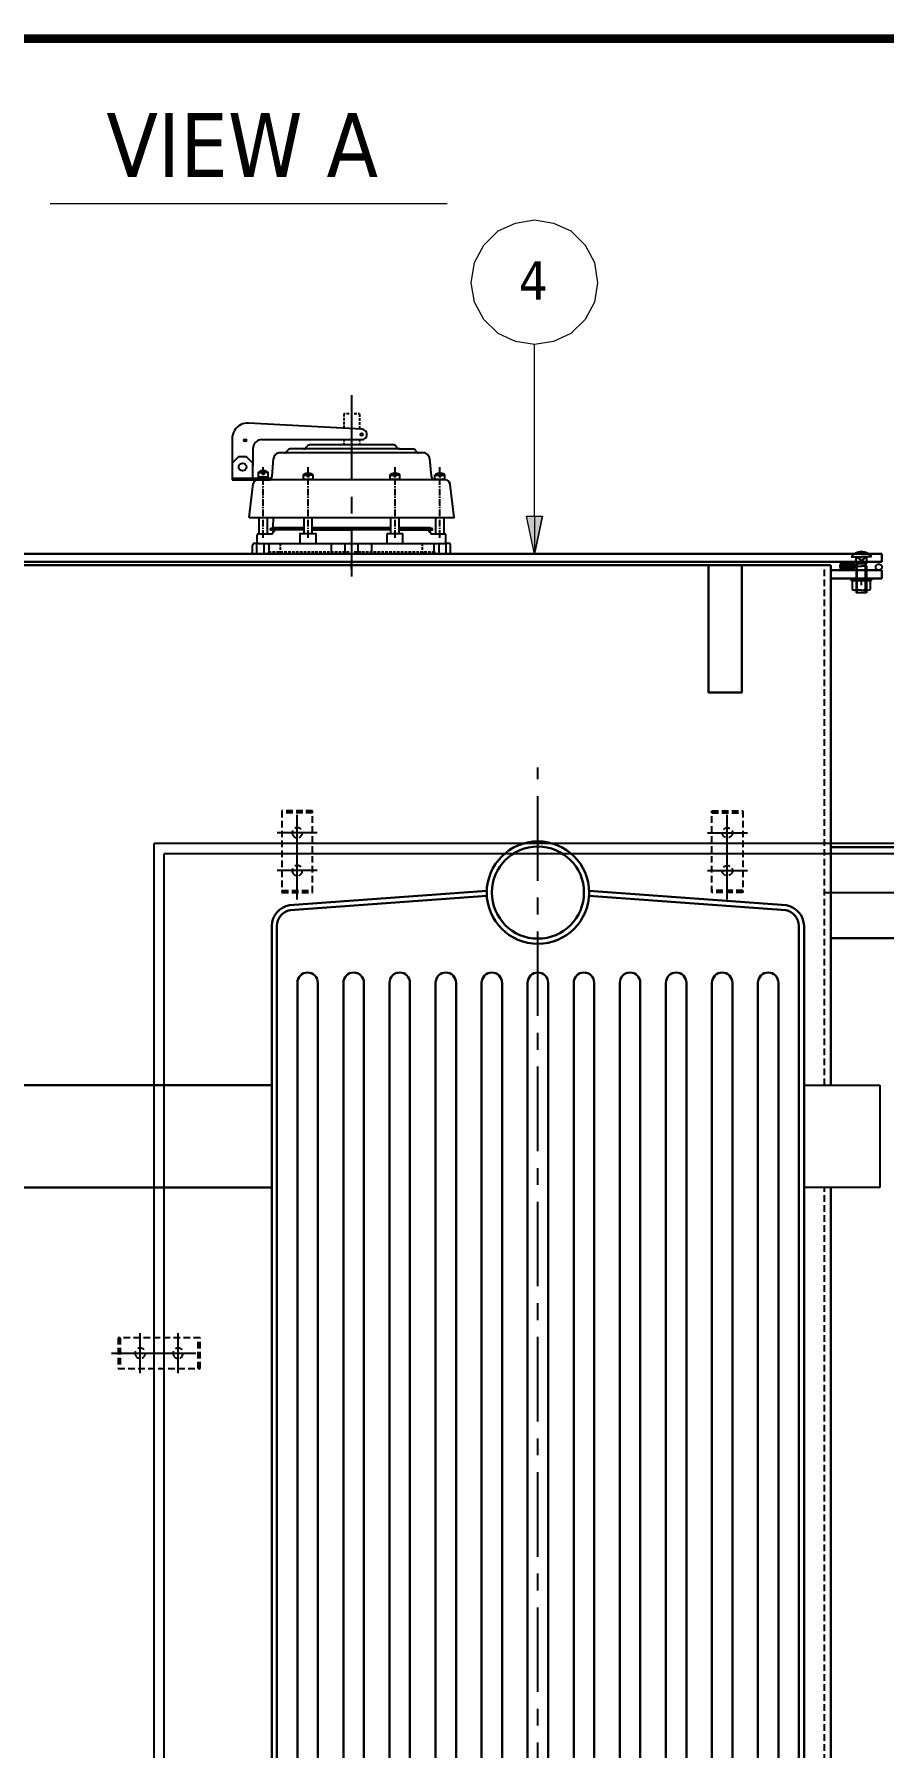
# Model space of a CAD drawing. Header units: millimetres. Extents: x 183355 to 194386, y -190559 to -183233.
# Drawn here: x 188316 to 189145, y -185149 to -183475 of the extents above; entities that cross this region are included whole.
import ezdxf

# ---------------------------------------------------------------- set-up
doc = ezdxf.new("R2010")
doc.units = ezdxf.units.MM
doc.header["$LTSCALE"] = 13
for name, pattern in [('CENTER', [50.8, 31.75, -6.35, 6.35, -6.35]), ('CENTERX2', [101.6, 63.5, -12.7, 12.7, -12.7]), ('DASHED', [0.75, 0.5, -0.25])]:
    doc.linetypes.add(name, pattern=pattern)
for name, color, linetype in [('1', 4, 'Continuous'), ('1轮廓实线层', 7, 'Continuous'), ('2细线层', 4, 'Continuous'), ('3中心线层', 1, 'CENTER'), ('4虚线层', 6, 'DASHED'), ('5剖面线层', 2, 'Continuous'), ('PDF_几何图形', 7, 'Continuous'), ('粗实线', 4, 'Continuous'), ('细实线', 2, 'Continuous')]:
    doc.layers.add(name, color=color, linetype=linetype)
doc.layers.add('标注、文本', color=3, linetype='Continuous', lineweight=25)
doc.layers.add('铁心', color=3, linetype='Continuous', lineweight=0)
doc.styles.add('Tahoma$001', font='tahoma.ttf', dxfattribs={"height": 2.159784})

# ---------------------------------------------------------------- blocks, each defined once
blk = doc.blocks.new('A$C302A71D4')
at = {"layer": '1', "color": 1, "linetype": 'CENTERX2', "lineweight": -3, "ltscale": 0.1}
blk.add_line((263, 0), (263, 1563.5), dxfattribs=at)
at = {"layer": '标注、文本', "color": 4, "lineweight": 30}
for p, q in [((20.4, 1429.1), (213, 1443.1)), ((313, 1443.1), (505.6, 1429.1)), ((21, 1424.1), (213.1, 1438.1)), ((312.9, 1438.1), (505.1, 1424.1)), ((3, 1408.7), (3, 173.9)), ((8, 1408.7), (8, 173.9)), ((518, 1408.7), (518, 173.9)), ((523, 1408.7), (523, 173.9)), ((28, 1353.2), (28, 229.4)), ((48, 1353.2), (48, 229.4)), ((73, 1353.2), (73, 229.4)), ((93, 1353.2), (93, 229.4)), ((118, 1353.2), (118, 229.4)), ((138, 1353.2), (138, 229.4)), ((163, 1353.2), (163, 229.4)), ((183, 1353.2), (183, 229.4)), ((208, 1353.2), (208, 229.4)), ((228, 1353.2), (228, 229.4)), ((253, 1353.2), (253, 229.4)), ((273, 1353.2), (273, 229.4)), ((298, 1353.2), (298, 229.4)), ((318, 1353.2), (318, 229.4)), ((343, 1353.2), (343, 229.4)), ((363, 1353.2), (363, 229.4)), ((388, 1353.2), (388, 229.4)), ((408, 1353.2), (408, 229.4)), ((433, 1353.2), (433, 229.4)), ((453, 1353.2), (453, 229.4)), ((478, 1353.2), (478, 229.4)), ((498, 1353.2), (498, 229.4)), ((20.4, 153.5), (213, 139.5)), ((21, 158.4), (213.1, 144.5)), ((505.9, 158.5), (312.9, 144.5)), ((506.8, 153.6), (313, 139.5))]:
    blk.add_line(p, q, dxfattribs=at)
for points in [[(0, 176.4), (3, 176.4), (3, 196.4), (0, 196.4)], [(523, 173.8), (526, 173.8), (526, 193.8), (523, 193.8)]]:
    blk.add_lwpolyline(points, close=True, dxfattribs=at)
for centre, radius in [((263, 1441.3), 50), ((263, 1441.3), 45), ((263, 1441.3), 45), ((263, 141.3), 50), ((263, 141.3), 45), ((263, 141.3), 45), ((263, 141.3), 45)]:
    blk.add_circle(centre, radius, dxfattribs=at)
for centre, radius, start, end in [((24.1, 1408.3), 21.1, 100.2185, 178.8406), ((24.1, 1408.3), 16.2, 101.1275, 178.4676), ((501.8, 1408.3), 16.2, 1.583, 78.1658), ((501.9, 1408.3), 21.1, 1.1634, 79.7774), ((38, 1353.2), 10, 0, 180), ((83, 1353.2), 10, 0, 180), ((128, 1353.2), 10, 0, 180), ((173, 1353.2), 10, 0, 180), ((218, 1353.2), 10, 0, 180), ((263, 1353.2), 10, 0, 180), ((308, 1353.2), 10, 0, 180), ((353, 1353.2), 10, 0, 180), ((398, 1353.2), 10, 0, 180), ((443, 1353.2), 10, 0, 180), ((488, 1353.2), 10, 0, 180), ((38, 229.4), 10, 180, 0), ((83, 229.4), 10, 180, 0), ((128, 229.4), 10, 180, 0), ((173, 229.4), 10, 180, 0), ((218, 229.4), 10, 180, 0), ((263, 229.4), 10, 180, 0), ((308, 229.4), 10, 180, 0), ((353, 229.4), 10, 180, 0), ((398, 229.4), 10, 180, 0), ((443, 229.4), 10, 180, 0), ((488, 229.4), 10, 180, 0), ((24, 174.2), 21, 181.0263, 260.105), ((24.1, 174.3), 16.2, 181.5324, 258.8725), ((501.5, 174.4), 16.5, 285.487, 358.0304), ((501.5, 174.4), 21.5, 284.2504, 358.4766)]:
    blk.add_arc(centre, radius, start, end, dxfattribs=at)
blk = doc.blocks.new('A$C20E227F2')
at = {"layer": '1', "color": 1, "linetype": 'CENTERX2', "lineweight": -3, "ltscale": 0.1}
for p, q in [((19.6, 93.2), (19.6, 0)), ((39.1, 65.1), (0, 65.1)), ((39.1, 28.1), (0, 28.1))]:
    blk.add_line(p, q, dxfattribs=at)
at = {"layer": '4虚线层'}
for p, q in [((4.6, 6.6), (4.6, 86.6)), ((4.6, 86.6), (34.6, 86.6)), ((4.6, 84.6), (34.6, 84.6)), ((34.6, 86.6), (34.6, 6.6)), ((34.6, 8.6), (4.6, 8.6)), ((34.6, 6.6), (4.6, 6.6))]:
    blk.add_line(p, q, dxfattribs=at)
for centre in [(19.6, 65.1, -960), (19.6, 28.1, -960)]:
    blk.add_circle(centre, 5, dxfattribs=at)
blk = doc.blocks.new('A$C6FF33F83')
at = {"layer": '1', "color": 1, "linetype": 'CENTERX2', "lineweight": -3, "ltscale": 0.1}
blk.add_line((0, 1410), (942.9, 1410), dxfattribs=at)
at = {"layer": '粗实线', "lineweight": 30}
blk.add_line((6, 1420.5), (6, 1365.5), dxfattribs=at)
blk.add_lwpolyline([(529.2, 1454.5), (6, 1454.5), (6, 1365.5), (919, 1365.5), (919, 1454.5), (539.2, 1454.5)], dxfattribs=at)
blk = doc.blocks.new('A$C158E442A')
at = {"layer": '1', "color": 1, "linetype": 'CENTERX2', "lineweight": -3, "ltscale": 0.1}
blk.add_line((116.7, 177.1), (116.7, 0), dxfattribs=at)
at = {"layer": 'PDF_几何图形'}
for points in [[(109.1, 159), (109.1, 156.3)], [(110.3, 159), (109.1, 159)], [(109.1, 155.1), (109.1, 152.6)], [(109.1, 151.2), (109.1, 148.7)], [(114.2, 159), (111.6, 159)], [(121.8, 159), (119.2, 159)], [(124.3, 159), (123, 159)], [(124.3, 159), (124.3, 155.9)], [(124.3, 154.6), (124.3, 152.1)], [(124.3, 150.8), (124.3, 148.3)], [(16, 150), (14, 150), (12, 149.7), (10, 149.1), (8.1, 148.3), (6.4, 147.2), (4.8, 145.9), (3.4, 144.4), (2.2, 142.7), (1.3, 140.9), (0.6, 138.9), (0.1, 136.9), (0, 134.8)], [(0, 134.8), (0, 108.4)], [(126.6, 143.9), (16, 150)], [(109.1, 147.5), (109.1, 144.8)], [(124.3, 147.1), (124.3, 144)], [(126.6, 133.8), (127.7, 133.8), (128.7, 134.2), (129.7, 134.8), (130.5, 135.6), (131.1, 136.6), (131.5, 137.7), (131.6, 138.8), (131.5, 139.9), (131.1, 141), (130.5, 142), (129.7, 142.8), (128.7, 143.4), (127.7, 143.8), (126.6, 143.9)], [(6.5, 117.3), (0, 110.8)], [(6.5, 117.3), (13.8, 117.3)], [(20.2, 110.8), (13.8, 117.3)], [(29.1, 133.8), (27.6, 133.6), (26.1, 133.2), (24.7, 132.6), (23.4, 131.7), (22.4, 130.6), (21.4, 129.3), (20.8, 127.9), (20.4, 126.4), (20.2, 124.9)], [(20.2, 124.9), (20.2, 108.4)], [(29.1, 133.8), (126.6, 133.8)], [(46.8, 120.9), (45.6, 120.8), (44.5, 120.5), (43.5, 119.9), (42.5, 119.2), (41.7, 118.4), (41.1, 117.4), (40.7, 116.3), (40.5, 115.2)], [(50.9, 120.9), (46.8, 120.9)], [(50.9, 120.9), (51.8, 121), (52.7, 121.4), (53.4, 122), (53.8, 122.8)], [(182.5, 120.9), (50.9, 120.9)], [(56.8, 124.7), (55.9, 124.6), (55, 124.2), (54.4, 123.6), (53.8, 122.8)], [(69.7, 124.7), (56.8, 124.7)], [(69.7, 124.7), (70.7, 124.8), (71.5, 125.2), (72.2, 125.9), (72.7, 126.7)], [(163.7, 124.7), (69.7, 124.7)], [(75.6, 128.6), (74.8, 128.5), (73.9, 128.1), (73.2, 127.4), (72.7, 126.7)], [(157.8, 128.6), (75.6, 128.6)], [(109.1, 133.8), (109.1, 131.9)], [(109.1, 130.7), (109.1, 128.8)], [(124.3, 133.8), (124.3, 131.9)], [(124.3, 130.7), (124.3, 128.8)], [(155.2, 128.6), (139.4, 128.6)], [(160.7, 126.7), (160.2, 127.4), (159.5, 128.1), (158.7, 128.5), (157.8, 128.6)], [(160.7, 126.7), (161.2, 125.9), (161.9, 125.2), (162.7, 124.8), (163.7, 124.7)], [(163.7, 124.7), (176.6, 124.7)], [(179.5, 122.8), (179.1, 123.6), (178.4, 124.2), (177.5, 124.6), (176.6, 124.7)], [(179.5, 122.8), (180.1, 122), (180.7, 121.4), (181.6, 121), (182.5, 120.9)], [(192.9, 115.2), (192.7, 116.3), (192.2, 117.4), (191.6, 118.4), (190.9, 119.2), (189.9, 119.9), (188.9, 120.5), (187.8, 120.8), (186.6, 120.9), (182.5, 120.9)], [(0, 110.8), (0, 94.5)], [(20.2, 95.8), (20.2, 110.8)], [(29.6, 103.5), (28.4, 103.3), (27.4, 102.9), (26.4, 102.4), (25.5, 101.8), (25.5, 97.1)], [(25.5, 101.8), (29.6, 101.8)], [(31.2, 103.5), (31.2, 100.2), (29.6, 100.2), (29.6, 103.5)], [(30.4, 99.6), (30.4, 107)], [(35.3, 101.8), (34.3, 102.4), (33.3, 102.9), (32.3, 103.3), (31.2, 103.5)], [(35.3, 97.1), (35.3, 101.8), (31.2, 101.8)], [(35.2, 94.5), (36.1, 94.7), (37, 95), (37.8, 95.6), (38.4, 96.3), (38.8, 97.1), (39, 98.1), (40.5, 115.2)], [(73.5, 101), (72.4, 100.8), (71.3, 100.4), (70.3, 99.9), (69.5, 99.2), (69.5, 94.5)], [(73.5, 101), (73.5, 97.7), (75.1, 97.7)], [(74.3, 99.6), (74.3, 107)], [(79.2, 99.2), (78.3, 99.9), (77.3, 100.4), (76.2, 100.8), (75.1, 101)], [(75.1, 97.7), (75.1, 101)], [(158.3, 101), (157.2, 100.8), (156.1, 100.4), (155.1, 99.9), (154.2, 99.2), (154.2, 94.5)], [(158.3, 101), (158.3, 97.7), (159.9, 97.7)], [(159.1, 99.6), (159.1, 107)], [(163.9, 99.2), (163.1, 99.9), (162.1, 100.4), (161, 100.8), (159.9, 101)], [(159.9, 97.7), (159.9, 101)], [(192.9, 115.2), (194.4, 98.1)], [(202.2, 101), (201.1, 100.8), (200, 100.4), (199.1, 99.9), (198.1, 99.2)], [(202.2, 101), (202.2, 97.7), (203.8, 97.7)], [(203, 99.6), (203, 107)], [(207.9, 99.2), (207, 99.9), (206, 100.4), (204.9, 100.8), (203.8, 101), (203.8, 97.7)], [(37.2, 95.8), (0, 95.8)], [(0, 94.5), (37.2, 94.5)], [(16.6, 57.7), (216.8, 57.7), (212.6, 92.4)], [(16.6, 57.7), (20.6, 90.6)], [(25.6, 94.5), (24.5, 94.4), (23.4, 94.1), (22.4, 93.5), (21.6, 92.6), (21, 91.7), (20.6, 90.6)], [(25.6, 97.5), (35.2, 97.5)], [(35.2, 94.5), (25.6, 94.5)], [(30.4, 97.1), (30.4, 98.3)], [(30.4, 89.5), (30.4, 95.8)], [(30.4, 86.9), (30.4, 88.2)], [(30.4, 79.3), (30.4, 85.7)], [(198.2, 94.5), (35.2, 94.5)], [(37.2, 94.5), (37.2, 95.8)], [(69.5, 99.2), (73.5, 99.2)], [(69.5, 95), (79.1, 95)], [(74.3, 97.1), (74.3, 98.3)], [(74.3, 89.5), (74.3, 95.8)], [(74.3, 86.9), (74.3, 88.2)], [(74.3, 79.3), (74.3, 85.7)], [(79.2, 94.5), (79.2, 99.2), (75.1, 99.2)], [(154.2, 99.2), (158.3, 99.2)], [(154.3, 95), (163.9, 95)], [(159.1, 97.1), (159.1, 98.3)], [(159.1, 89.5), (159.1, 95.8)], [(159.1, 86.9), (159.1, 88.2)], [(159.1, 79.3), (159.1, 85.7)], [(163.9, 94.5), (163.9, 99.2), (159.9, 99.2)], [(194.4, 98.1), (194.6, 97.1), (195, 96.3), (195.6, 95.6), (196.4, 95), (197.3, 94.7), (198.2, 94.5)], [(198.1, 94.5), (198.1, 99.2)], [(198.1, 99.2), (202.2, 99.2)], [(198.2, 95), (207.8, 95)], [(212.7, 90.6), (212.4, 91.7), (211.8, 92.6), (211, 93.5), (210, 94.1), (208.9, 94.4), (207.8, 94.5), (198.2, 94.5)], [(203, 97.1), (203, 98.3)], [(203, 89.5), (203, 95.8)], [(203, 86.9), (203, 88.2)], [(203, 79.3), (203, 85.7)], [(203.8, 99.2), (207.9, 99.2)], [(207.9, 94.5), (207.9, 99.2)], [(30.4, 76.8), (30.4, 78.1)], [(30.4, 69.2), (30.4, 75.6)], [(30.4, 66.7), (30.4, 68)], [(74.3, 76.8), (74.3, 78.1)], [(74.3, 69.2), (74.3, 75.6)], [(74.3, 66.7), (74.3, 68)], [(159.1, 76.8), (159.1, 78.1)], [(159.1, 69.2), (159.1, 75.6)], [(159.1, 66.7), (159.1, 68)], [(203, 76.8), (203, 78.1)], [(203, 69.2), (203, 75.6)], [(203, 66.7), (203, 68)], [(26.3, 41.9), (26.3, 57.7)], [(30.4, 59.1), (30.4, 65.4)], [(30.4, 56.6), (30.4, 57.8)], [(30.4, 49), (30.4, 55.3)], [(34.4, 41.9), (34.4, 57.7)], [(40.2, 57.7), (39.8, 47.9)], [(70.3, 42.1), (70.3, 57.7)], [(74.3, 59.1), (74.3, 65.4)], [(74.3, 56.6), (74.3, 57.8)], [(74.3, 49), (74.3, 55.3)], [(78.3, 42.1), (78.3, 57.7)], [(155.1, 42.1), (155.1, 57.7)], [(159.1, 59.1), (159.1, 65.4)], [(159.1, 56.6), (159.1, 57.8)], [(159.1, 49), (159.1, 55.3)], [(163.1, 42.1), (163.1, 57.7)], [(199, 41.9), (199, 57.7)], [(203, 59.1), (203, 65.4)], [(203, 56.6), (203, 57.8)], [(203, 49), (203, 55.3)], [(207.1, 41.9), (207.1, 57.7)], [(26.1, 41.9), (25.5, 41.8), (24.9, 41.4), (24.6, 40.9), (24.5, 40.3)], [(24.5, 32.4), (24.5, 40.3)], [(26.1, 41.9), (38.8, 41.9)], [(30.4, 46.5), (30.4, 47.7)], [(30.4, 37.9), (30.4, 45.2)], [(70.3, 45.8), (37.6, 45.8), (37.6, 46.8)], [(70.3, 46.8), (37.6, 46.8)], [(37.6, 45.8), (38.6, 45.8)], [(38.6, 46.8), (39, 46.9), (39.4, 47.2), (39.7, 47.6), (39.8, 48)], [(38.8, 41.9), (39.3, 42), (39.7, 42.4), (39.8, 42.9)], [(39.8, 47.9), (70.3, 47.9)], [(40.8, 43.9), (39.8, 43.9), (39.8, 42.9)], [(40.8, 43.9), (41.1, 44), (41.3, 44.3), (41.4, 44.5)], [(41.4, 44.5), (41.4, 45.8)], [(66.6, 32.4), (66.6, 42.1), (82, 42.1)], [(74.3, 46.5), (74.3, 47.7)], [(74.3, 37.9), (74.3, 45.2)], [(78.3, 47.9), (155.1, 47.9)], [(155.1, 46.8), (78.3, 46.8)], [(78.3, 45.8), (116.7, 45.8)], [(82, 32.4), (82, 42.1)], [(155.1, 45.8), (116.7, 45.8)], [(151.4, 32.4), (151.4, 42.1)], [(151.4, 42.1), (166.8, 42.1)], [(159.1, 46.5), (159.1, 47.7)], [(159.1, 37.9), (159.1, 45.2)], [(163.1, 47.9), (193.6, 47.9)], [(195.7, 46.8), (163.1, 46.8)], [(163.1, 45.8), (195.7, 45.8), (195.7, 46.8)], [(166.8, 32.4), (166.8, 42.1)], [(192, 44.5), (192, 45.8)], [(192, 44.5), (192, 44.3), (192.3, 44), (192.6, 43.9), (193.6, 43.9), (193.6, 42.9), (193.7, 42.4), (194.1, 42), (194.6, 41.9), (207.3, 41.9)], [(193.6, 48), (193.7, 47.6), (194, 47.2), (194.4, 46.9), (194.8, 46.8)], [(195.7, 45.8), (194.8, 45.8)], [(203, 46.5), (203, 47.7)], [(203, 37.9), (203, 45.2)], [(208.9, 40.3), (208.8, 40.9), (208.4, 41.4), (207.9, 41.8), (207.3, 41.9)], [(208.9, 32.4), (208.9, 40.3)], [(25.7, 32.4), (21.7, 32.4), (21, 32.3), (20.6, 31.9), (20.2, 31.4), (20, 30.8)], [(20, 22.2), (20, 30.8)], [(20, 22.2), (213.3, 22.2)], [(24.2, 22.2), (24.2, 32.4)], [(25.7, 32.4), (207.7, 32.4)], [(31.3, 22.2), (31.3, 32.4)], [(35.7, 24.3), (38.2, 24.3)], [(35.7, 22.2), (35.7, 24.3)], [(36.1, 22.2), (36.1, 32.4)], [(39.5, 24.3), (42, 24.3)], [(43.3, 24.3), (45.8, 24.3)], [(45.2, 22.2), (45.2, 24.3)], [(47.1, 24.3), (49.6, 24.3)], [(47.3, 29.8), (47.3, 32.4)], [(47.3, 26.1), (47.3, 28.6)], [(47.3, 22.2), (47.3, 24.8)], [(50.9, 24.3), (53.5, 24.3)], [(54.7, 24.3), (57.2, 24.3)], [(58.5, 24.3), (61, 24.3)], [(62.3, 24.3), (64.8, 24.3)], [(66.1, 24.3), (68.6, 24.3)], [(69.9, 24.3), (72.4, 24.3)], [(73.7, 24.3), (76.2, 24.3)], [(77.5, 24.3), (80, 24.3)], [(81.2, 24.3), (83.8, 24.3)], [(85.1, 24.3), (87.6, 24.3)], [(88.8, 24.3), (91.4, 24.3)], [(92.7, 24.3), (95.2, 24.3)], [(96.5, 24.3), (99, 24.3)], [(97, 22.2), (97, 32.4)], [(100.2, 24.3), (102.8, 24.3)], [(104.1, 24.3), (106.6, 24.3)], [(107.8, 24.3), (110.3, 24.3)], [(110.4, 22.2), (110.4, 32.4)], [(111.6, 24.3), (114.2, 24.3)], [(119.2, 24.3), (121.8, 24.3)], [(123, 22.2), (123, 32.4)], [(123, 24.3), (125.6, 24.3)], [(126.8, 24.3), (129.3, 24.3)], [(130.6, 24.3), (133.2, 24.3)], [(134.4, 24.3), (136.9, 24.3)], [(136.4, 22.2), (136.4, 32.4)], [(138.2, 24.3), (140.7, 24.3)], [(142, 24.3), (144.5, 24.3)], [(145.8, 24.3), (148.3, 24.3)], [(149.6, 24.3), (152.2, 24.3)], [(153.4, 24.3), (155.9, 24.3)], [(157.2, 24.3), (159.7, 24.3)], [(161, 24.3), (163.5, 24.3)], [(164.8, 24.3), (167.3, 24.3)], [(168.6, 24.3), (171.1, 24.3)], [(172.4, 24.3), (174.9, 24.3)], [(176.2, 24.3), (178.7, 24.3)], [(180, 24.3), (182.5, 24.3)], [(183.8, 24.3), (186.3, 24.3)], [(186.1, 29.8), (186.1, 32.4)], [(186.1, 26.1), (186.1, 28.6)], [(186.1, 22.2), (186.1, 24.8)], [(187.5, 24.3), (190.1, 24.3)], [(187.5, 22.2), (187.5, 24.3)], [(191.4, 24.3), (193.9, 24.3)], [(195.2, 24.3), (197.7, 24.3), (197.7, 22.2)], [(197.3, 22.2), (197.3, 32.4)], [(202.1, 22.2), (202.1, 32.4)], [(211.8, 32.4), (207.7, 32.4)], [(209.2, 22.2), (209.2, 32.4)], [(213.3, 30.8), (213.2, 31.4), (212.9, 31.9), (212.4, 32.3), (211.8, 32.4)], [(213.3, 22.2), (213.3, 30.8)], [(116.7, 7.6), (116.7, 14.6)]]:
    blk.add_lwpolyline(points, dxfattribs=at)
for centre, radius in [((12.7, 133.1), 1.26), ((126.6, 138.8), 1.26), ((10.2, 107.1), 3.8)]:
    blk.add_circle(centre, radius, dxfattribs=at)

msp = doc.modelspace()

# ---------------------------------------------------------------- hatches: boundary and pattern name
at = {"layer": '5剖面线层'}
msp.add_hatch(color=256, dxfattribs=at).paths.add_polyline_path([(189106.327, -183998.969, -1), (189106.327, -183990.969), (189114.098, -183990.969, -1), (189114.098, -183998.969)])
at = {"layer": '铁心'}
for points in [[(188811.875, -183946.234), (188796.213, -183946.234), (188804.044, -183983.28)], [(188796.213, -183946.234), (188804.044, -183983.28), (188811.875, -183946.234)]]:
    msp.add_hatch(color=256, dxfattribs=at).paths.add_polyline_path(points)

# ---------------------------------------------------------------- linework, layer by layer
at = {"layer": '1'}
for p, q in [((189093.491, -184089.269), (189093.491, -184088.969)), ((189067.491, -184502.13), (189141.491, -184502.13)), ((189141.491, -184502.13), (189141.491, -184602.13)), ((189141.491, -184602.13), (189067.491, -184602.13))]:
    msp.add_line(p, q, dxfattribs=at)
at = {"layer": '1', "const_width": 8.634}
msp.add_lwpolyline([(183995.863, -190287.936), (193468.183, -190287.936), (193468.183, -183479.706), (183995.863, -183479.706), (183995.863, -190287.936)], dxfattribs=at)
at = {"layer": '1轮廓实线层'}
for p, q in [((189113.463, -183985.969), (189123.491, -183985.969)), ((189128.671, -183992.369), (189118.311, -183985.969)), ((189118.311, -183992.369), (189128.671, -183985.969)), ((189118.311, -183992.369), (189118.311, -183985.969)), ((189118.311, -183992.369), (189127.491, -183992.369)), ((189128.671, -183992.369), (189118.311, -183992.369)), ((189118.491, -183994.969), (189119.491, -183992.369)), ((189133.52, -183985.969), (189123.491, -183985.969)), ((189127.491, -183992.369), (189127.491, -183992.369)), ((189128.491, -183994.969), (189127.491, -183992.369)), ((189128.671, -183992.369), (189128.671, -183985.969)), ((189113.491, -184008.969), (189113.491, -184006.969)), ((189123.491, -184008.969), (189113.491, -184008.969)), ((189114.446, -184009.681), (189114.446, -184017.756)), ((189115.641, -184008.969), (189123.491, -184008.969)), ((189123.241, -184008.969), (189116.645, -184008.969)), ((189118.491, -183994.969), (189123.491, -183994.969)), ((189118.491, -183994.969), (189118.491, -184020.969)), ((189118.844, -184009.681), (189118.844, -184017.756)), ((189123.241, -184008.969), (189129.837, -184008.969)), ((189128.491, -183994.969), (189123.491, -183994.969)), ((189123.491, -184008.969), (189133.491, -184008.969)), ((189131.341, -184008.969), (189123.491, -184008.969)), ((189127.639, -184009.681), (189127.639, -184017.756)), ((189128.491, -183994.969), (189128.491, -184020.969)), ((189132.036, -184009.681), (189132.036, -184017.756)), ((189133.491, -184008.969), (189133.491, -184006.969)), ((189123.241, -184018.469), (189116.645, -184018.469)), ((189128.491, -184020.969), (189118.491, -184020.969)), ((189123.241, -184018.469), (189129.837, -184018.469))]:
    msp.add_line(p, q, dxfattribs=at)
for centre, radius, start, end in [((189123.621, -183993.761), 12.803, 90.582562, 142.511586), ((189123.562, -183993.358), 12.4, 36.578577, 90.327274), ((189116.645, -184012.718), 3.749, 54.090399, 125.909601), ((189123.241, -184022.895), 13.927, 71.593388, 108.406612), ((189129.837, -184012.718), 3.749, 54.090399, 125.909601), ((189116.645, -184014.72), 3.749, 234.090399, 305.909601), ((189123.241, -184004.542), 13.927, 251.593388, 288.406612), ((189129.837, -184014.72), 3.749, 234.090399, 305.909601)]:
    msp.add_arc(centre, radius, start, end, dxfattribs=at)
at = {"layer": '2细线层'}
for p, q in [((189119.491, -184020.969), (189119.491, -183992.369)), ((189127.491, -184020.969), (189127.491, -183992.369))]:
    msp.add_line(p, q, dxfattribs=at)
at = {"layer": '3中心线层'}
msp.add_line((189123.491, -184013.665), (189123.491, -184006.873), dxfattribs=at)
at = {"layer": '4虚线层'}
for p, q in [((189047.491, -183993.969), (188147.491, -183993.969)), ((189087.491, -184502.13), (189087.491, -183993.969)), ((189118.241, -184008.969), (189118.241, -184006.969)), ((189128.741, -184008.969), (189128.741, -184006.969)), ((189087.491, -185288.969), (189087.491, -184602.13))]:
    msp.add_line(p, q, dxfattribs=at)
at = {"layer": '4虚线层', "ltscale": 3}
msp.add_circle((189140.491, -183995.969), 3, dxfattribs=at)
at = {"layer": '标注、文本'}
for p, q in [((188432.491, -185769.37), (188432.491, -184265.969)), ((189371.491, -184265.969), (188432.491, -184265.969)), ((188442.491, -185779.37), (188442.491, -184275.969)), ((189361.491, -184275.969), (188442.491, -184275.969))]:
    msp.add_line(p, q, dxfattribs=at)
at = {"layer": '标注、文本', "color": 4, "lineweight": 30}
for p, q in [((188147.491, -184502.13), (188547.491, -184502.13)), ((188147.491, -184602.13), (188547.491, -184602.13))]:
    msp.add_line(p, q, dxfattribs=at)
at = {"layer": '粗实线', "lineweight": 30}
for p, q in [((188147.491, -183982.969), (189143.491, -183982.969)), ((188147.491, -183990.969), (189143.491, -183990.969)), ((189093.491, -183993.969), (188147.491, -183993.969)), ((189093.491, -184502.13), (189093.491, -183993.969)), ((189143.491, -183982.969), (189143.491, -183990.969)), ((189093.491, -183998.969), (189143.491, -183998.969)), ((189143.491, -184006.969), (189093.491, -184006.969)), ((189143.491, -183998.969), (189143.491, -184006.969)), ((189093.491, -185288.969), (189093.491, -184602.13))]:
    msp.add_line(p, q, dxfattribs=at)
at = {"layer": '粗实线'}
msp.add_line((189128.491, -184020.969), (189128.491, -184020.969), dxfattribs=at)
at = {"layer": '粗实线', "lineweight": 30}
msp.add_lwpolyline([(188974.116, -183993.969), (189006.715, -183993.969), (189006.715, -184118.416), (188974.116, -184118.416)], close=True, dxfattribs=at)
msp.add_lwpolyline([(188974.116, -183993.969), (189006.715, -183993.969), (189006.715, -184118.416), (188974.116, -184118.416)], close=True, dxfattribs=at)
at = {"layer": '细实线'}
msp.add_arc((189106.327, -183994.969), 4, 90, 270, dxfattribs=at)
at = {"layer": '铁心'}
for points in [[(188330.978, -183640.755), (188718.723, -183640.755), (188718.723, -183640.755)], [(188804.044, -183946.234), (188804.11, -183778.628), (188804.11, -183778.628)], [(188804.044, -183983.28), (188796.213, -183946.234), (188811.875, -183946.234)], [(188804.044, -183946.234), (188804.044, -183983.28), (188811.875, -183946.234)]]:
    msp.add_lwpolyline(points, dxfattribs=at)
for points in [[(188742.366, -183718.391), (188745.679, -183698.512), (188754.715, -183681.345), (188768.569, -183667.49), (188785.737, -183659.96), (188804.11, -183656.647), (188822.783, -183659.96), (188839.65, -183667.49), (188853.504, -183681.345), (188862.841, -183698.512), (188865.853, -183718.391), (188862.841, -183737.064), (188853.504, -183753.931), (188839.65, -183767.785), (188822.783, -183775.616), (188804.11, -183778.628), (188785.737, -183775.616), (188768.569, -183767.785), (188754.715, -183753.931), (188745.679, -183737.064)], [(188811.875, -183946.234), (188804.044, -183983.28), (188796.213, -183946.234)]]:
    msp.add_lwpolyline(points, close=True, dxfattribs=at)

# ---------------------------------------------------------------- block references
at = {"layer": '标注、文本'}
for name, p in [('A$C158E442A', (188508.796, -184005.209)), ('A$C302A71D4', (188544.491, -185755.254)), ('A$C6FF33F83', (189087.491, -185723.969))]:
    msp.add_blockref(name, p, dxfattribs=at)
at = {"layer": '标注、文本', "xscale": -1}
for p, rotation in [((188552.848, -184227.379), 180), ((188484.08, -184744.399), 90)]:
    msp.add_blockref('A$C20E227F2', p, dxfattribs=dict(at, rotation=rotation))
at = {"layer": '标注、文本', "rotation": 180}
msp.add_blockref('A$C20E227F2', (189012.134, -184227.379), dxfattribs=at)

# ---------------------------------------------------------------- texts
at = {"layer": '铁心', "style": 'Tahoma$001'}
for s, height, p in [('VIEW A', 62.4904, (188385.919, -183614.787)), ('4', 37.589, (188788.928, -183734.813))]:
    msp.add_text(s, height=height, dxfattribs=at).set_placement(p)

doc.saveas('drawing.dxf')
